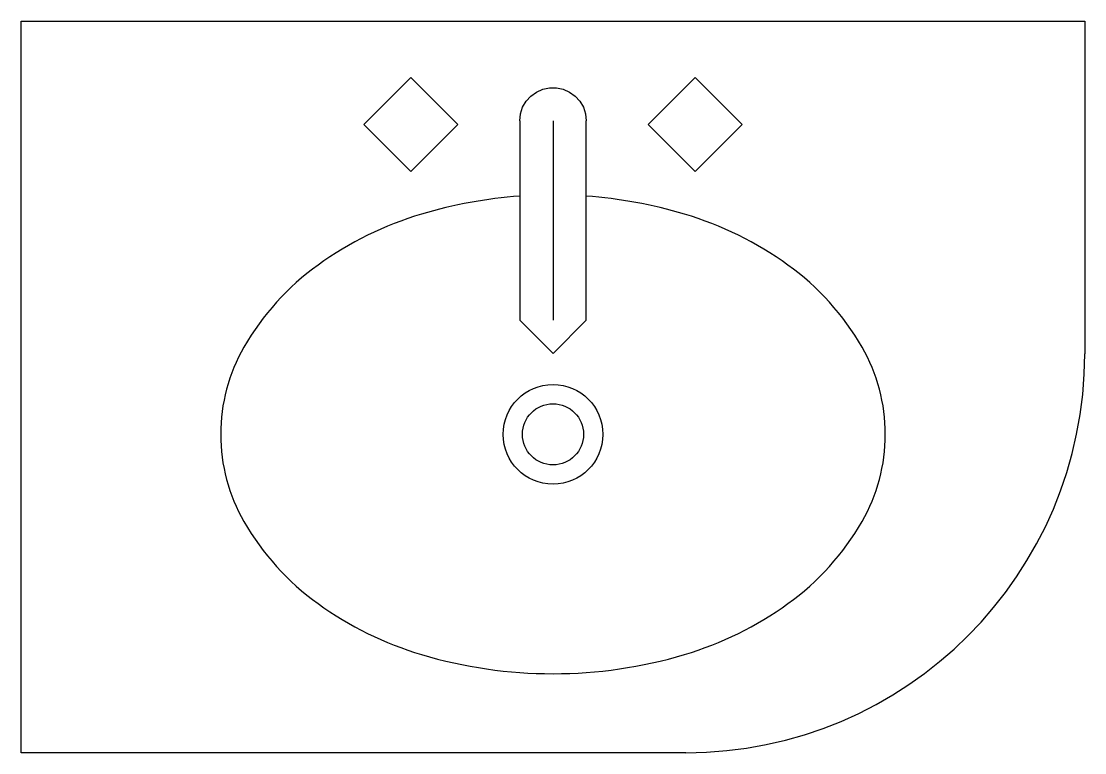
# Model space of a CAD drawing. Extents: x 1137.5 to 1217.5, y 923.8 to 978.8.
import ezdxf

# ---------------------------------------------------------------- set-up
doc = ezdxf.new("R2010")
doc.units = 0
doc.header["$MEASUREMENT"] = 0
doc.layers.get('0').update_dxf_attribs({"linetype": 'CONTINUOUS'})

msp = doc.modelspace()

# ---------------------------------------------------------------- linework, layer by layer
for p, q in [((1137.512, 978.808), (1217.512, 978.808)), ((1137.512, 923.808), (1137.512, 978.808)), ((1217.512, 978.808), (1217.512, 953.808)), ((1175.012, 971.322), (1175.012, 956.322)), ((1177.512, 971.322), (1177.512, 956.322)), ((1180.012, 956.322), (1180.012, 971.322)), ((1175.012, 956.322), (1177.512, 953.822)), ((1177.512, 953.822), (1180.012, 956.322)), ((1187.512, 923.808), (1137.512, 923.808))]:
    msp.add_line(p, q)
for points in [[(1166.814, 974.585), (1163.277, 971.05), (1166.812, 967.514), (1170.349, 971.048)], [(1188.21, 974.585), (1191.746, 971.05), (1188.211, 967.514), (1184.675, 971.048)]]:
    msp.add_lwpolyline(points, close=True)
msp.add_lwpolyline([(1175.012, 971.321), (1175.067, 971.841), (1175.228, 972.338), (1175.489, 972.791), (1175.839, 973.179), (1176.262, 973.486), (1176.739, 973.699), (1177.251, 973.808), (1177.773, 973.808), (1178.284, 973.699), (1178.762, 973.486), (1179.185, 973.179), (1179.534, 972.791), (1179.796, 972.338), (1179.957, 971.841), (1180.012, 971.321)])
for points in [[(1175.012, 965.657, 0.054436), (1167.622, 964.304, 0.083742), (1159.834, 960.475, 0.10658), (1154.264, 954.306, 0.13126), (1152.512, 947.747, 0.13126), (1154.264, 941.189, 0.10658), (1159.834, 935.019, 0.083742), (1167.622, 931.191, 0.072586), (1177.512, 929.747, 0.072586), (1187.402, 931.191, 0.083742), (1195.19, 935.019, 0.10658), (1200.76, 941.189, 0.13126), (1202.512, 947.747, 0.13126)], [(1202.512, 947.747, 0.13126), (1200.76, 954.306, 0.10658), (1195.19, 960.475, 0.083742), (1187.402, 964.304, 0.054436), (1180.012, 965.657, 0.072586)]]:
    msp.add_lwpolyline(points, format="xyb")
for radius in [3.75, 2.3]:
    msp.add_circle((1177.512, 947.747), radius)
msp.add_arc((1187.512, 953.808), 30, 270, 0)

doc.saveas('drawing.dxf')
